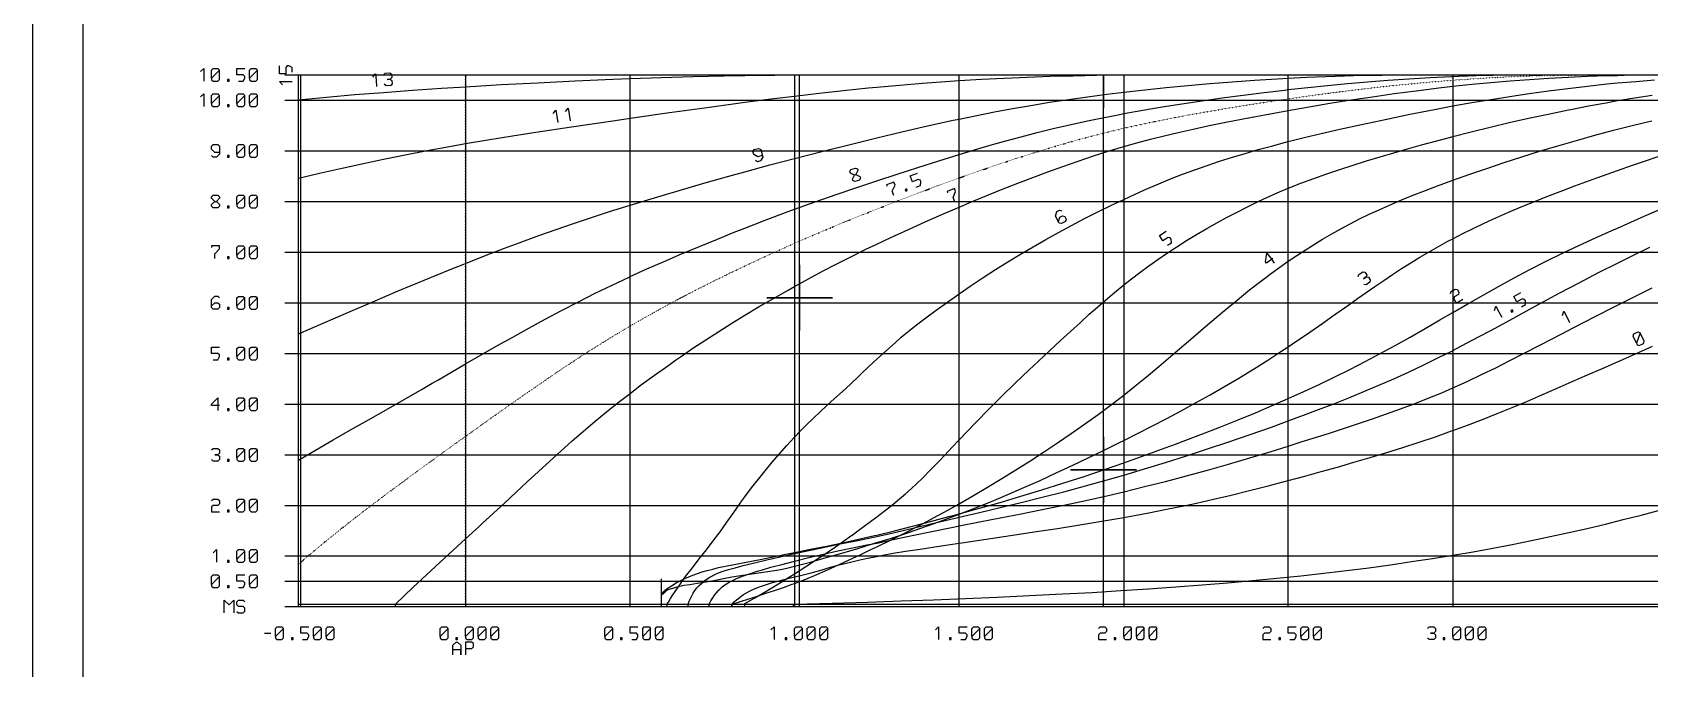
# Model space of a CAD drawing. Header units: millimetres. Extents: x 144707 to 335107, y -68023 to 180297.
# Drawn here: x 144707 to 176650, y 138522 to 151087 of the extents above; entities that cross this region are included whole.
import ezdxf

# ---------------------------------------------------------------- set-up
doc = ezdxf.new("R2010")
doc.units = ezdxf.units.MM
doc.linetypes.add('ACAD_ISO02W100', pattern=[15, 12, -3])
doc.linetypes.add('ACAD_ISO07W100', pattern=[3.5, 0.5, -3])
doc.layers.add('11', color=7, linetype='Continuous')

# ---------------------------------------------------------------- blocks, each defined once
blk = doc.blocks.new('A$C3242291E')
at = {"layer": '11', "color": 7, "linetype": 'Continuous'}
for points in [[(0, 0), (175200, 0), (175200, 65899), (0, 65899), (0, 0)], [(1000, 1000), (174200, 1000), (174200, 64899), (1000, 64899), (1000, 1000)], [(3322, 35914), (3385, 35974), (3385, 35974), (3385, 35849), (3385, 35724)], [(3540, 35787), (3540, 35944), (3540, 35944), (3572, 35974), (3572, 35974), (3665, 35974), (3665, 35974), (3697, 35944), (3697, 35944), (3540, 35787), (3540, 35787), (3540, 35754), (3540, 35754), (3572, 35724), (3572, 35724), (3665, 35724), (3665, 35724), (3697, 35757), (3697, 35757), (3697, 35944)], [(4072, 35724), (4165, 35724), (4165, 35724), (4197, 35787), (4197, 35787), (4197, 35819), (4197, 35819), (4165, 35849), (4165, 35849), (4040, 35849), (4040, 35849), (4040, 35974), (4040, 35974), (4197, 35974)], [(4290, 35787), (4290, 35944), (4290, 35944), (4322, 35974), (4322, 35974), (4415, 35974), (4415, 35974), (4447, 35944), (4447, 35944), (4290, 35787), (4290, 35787), (4290, 35754), (4290, 35754), (4322, 35724), (4322, 35724), (4415, 35724), (4415, 35724), (4447, 35757), (4447, 35757), (4447, 35944)], [(5130, 35906), (5130, 35998), (5130, 35998), (5067, 36031), (5067, 36031), (5035, 36031), (5035, 36031), (5005, 35998), (5005, 35998), (5005, 35873), (5005, 35873), (4880, 35873), (4880, 35873), (4880, 36031)], [(4990, 35849), (77855, 35849)], [(5255, 25349), (5255, 35848)], [(5255, 25350), (5255, 35848)], [(5255, 25350), (5255, 35360), (5811, 35412), (6372, 35460), (6938, 35505), (7509, 35547), (8084, 35586), (8555, 35616), (9261, 35657), (9982, 35695), (10719, 35731), (11467, 35763), (11805, 35777), (12423, 35799), (13043, 35817), (13666, 35832), (14075, 35839), (14663, 35846), (15008, 35848)], [(5255, 25350), (5255, 33807), (5669, 33907), (6087, 34003), (6508, 34096), (6934, 34186), (7364, 34272), (7800, 34356), (8241, 34437), (8555, 34492), (8999, 34567), (9481, 34644), (9947, 34717), (10650, 34823), (11510, 34950), (11805, 34992), (12586, 35104), (13373, 35213), (14075, 35308), (14645, 35381), (15055, 35432), (15539, 35489), (16024, 35542), (16510, 35592), (16680, 35608), (17126, 35649), (17578, 35685), (18033, 35719), (18305, 35737), (18746, 35764), (19193, 35787), (19646, 35806), (20102, 35822), (20560, 35834), (21019, 35843), (21475, 35848), (21520, 35848)], [(5255, 25350), (5255, 30735), (5742, 30945), (6231, 31155), (6726, 31368), (7228, 31582), (7738, 31796), (8255, 32008), (8555, 32128), (8966, 32290), (9328, 32428), (9618, 32536), (10002, 32676), (10346, 32798), (10691, 32916), (11042, 33033), (11401, 33150), (11805, 33277), (12289, 33425), (12775, 33569), (13265, 33711), (13756, 33849), (14075, 33937), (14568, 34071), (15055, 34200), (15617, 34343), (16181, 34484), (16680, 34606), (17172, 34723), (17592, 34821), (17799, 34867), (18190, 34953), (18305, 34977), (18653, 35050), (19004, 35119), (19360, 35185), (19721, 35248), (20089, 35308), (20463, 35365), (20842, 35418), (21223, 35468), (21555, 35509), (21971, 35556), (22392, 35600), (22820, 35641), (23255, 35679), (23696, 35714), (24139, 35746), (24584, 35774), (24805, 35786), (25172, 35805), (25549, 35820), (25918, 35833), (26278, 35842), (26663, 35847), (26836, 35848)], [(5255, 25350), (5255, 28238), (5595, 28441), (5939, 28641), (6286, 28839), (6636, 29038), (6988, 29237), (7343, 29439), (7699, 29644), (7899, 29760), (8006, 29822), (8555, 30142), (8863, 30320), (9173, 30497), (9487, 30673), (9805, 30850), (10128, 31025), (10454, 31198), (10784, 31369), (11116, 31536), (11451, 31699), (11788, 31857), (11805, 31865), (12138, 32017), (12478, 32167), (12824, 32316), (13175, 32463), (13529, 32608), (13860, 32741), (14075, 32825), (14473, 32979), (14876, 33130), (15055, 33196), (15464, 33343), (15874, 33486), (16285, 33625), (16680, 33757), (17084, 33891), (17491, 34024), (17902, 34155), (18305, 34279), (18611, 34370), (18917, 34459), (19224, 34545), (19533, 34629), (19845, 34711), (20161, 34789), (20483, 34865), (20811, 34937), (20837, 34942), (21136, 35004), (21448, 35064), (21555, 35085), (21933, 35153), (22314, 35218), (22702, 35279), (23098, 35338), (23502, 35395), (23912, 35450), (24326, 35502), (24740, 35551), (24805, 35558), (25192, 35601), (25581, 35641), (25972, 35679), (26370, 35713), (26774, 35745), (27187, 35774), (27607, 35798), (28032, 35818), (28055, 35819), (28175, 35824), (28515, 35835), (28855, 35843), (29196, 35848), (29311, 35848)], [(5305, 25349), (5305, 35849)], [(6722, 35805), (6780, 35869), (6780, 35869), (6789, 35745), (6799, 35620)], [(6936, 35851), (6967, 35884), (6967, 35884), (7059, 35891), (7059, 35891), (7093, 35863), (7093, 35863), (7098, 35801), (7098, 35801), (7068, 35766), (7068, 35766), (7006, 35761), (7006, 35761), (7068, 35766), (7068, 35766), (7103, 35739), (7103, 35739), (7108, 35676), (7108, 35676), (7078, 35641), (7078, 35641), (6986, 35634), (6986, 35634), (6951, 35664)], [(7171, 25350), (7171, 25399), (7516, 25728), (7870, 26058), (8234, 26394), (8555, 26688), (8822, 26934), (8881, 26988), (9105, 27194), (9329, 27400), (9552, 27605), (9774, 27811), (9997, 28016), (10218, 28219), (10441, 28421), (10664, 28620), (10888, 28816), (11114, 29009), (11343, 29197), (11573, 29381), (11805, 29561), (12034, 29733), (12286, 29917), (12568, 30119), (12703, 30214), (12818, 30294), (13047, 30450), (13301, 30619), (13556, 30783), (13813, 30945), (14075, 31105), (14357, 31273), (14641, 31437), (14928, 31599), (15055, 31670), (15331, 31821), (15609, 31971), (15892, 32119), (16177, 32264), (16464, 32406), (16680, 32509), (16958, 32639), (17302, 32796), (17634, 32946), (17962, 33091), (18305, 33240), (18595, 33362), (18885, 33482), (19176, 33598), (19467, 33713), (19760, 33825), (20055, 33935), (20352, 34043), (20653, 34148), (20959, 34249), (21268, 34347), (21555, 34433), (21817, 34507), (22082, 34578), (22353, 34647), (22632, 34714), (22926, 34781), (23244, 34849), (23602, 34923), (24023, 35004), (24093, 35018), (24522, 35097), (24805, 35148), (25216, 35220), (25629, 35288), (26045, 35354), (26467, 35418), (26896, 35480), (27334, 35538), (27778, 35593), (28055, 35625), (28430, 35664), (28808, 35700), (29187, 35733), (29568, 35761), (29950, 35786), (30332, 35806), (30715, 35823), (31097, 35835), (31305, 35840), (31442, 35843), (31788, 35848), (31908, 35848)], [(8555, 35849), (8555, 25349)], [(11805, 25349), (11805, 35849)], [(12425, 25350), (12425, 25582), (12466, 25618), (12496, 25644), (12503, 25650), (12523, 25666), (12530, 25670), (12544, 25679), (12555, 25685), (12623, 25708), (12697, 25730), (12780, 25750), (12874, 25770), (12984, 25789), (13129, 25810), (13262, 25830), (13386, 25850), (13491, 25870), (13555, 25884), (13685, 25911), (13816, 25935), (13948, 25957), (14080, 25977), (14213, 25996), (14345, 26014), (14479, 26034), (14612, 26054), (14745, 26078), (14877, 26105), (15010, 26135), (15055, 26147), (15368, 26230), (15680, 26317), (15991, 26408), (16302, 26500), (16612, 26593), (16680, 26613), (16969, 26704), (17252, 26796), (17531, 26892), (17811, 26991), (18095, 27094), (18305, 27172), (18626, 27297), (18946, 27426), (19266, 27561), (19585, 27699), (19904, 27842), (20222, 27988), (20539, 28137), (20856, 28288), (21172, 28442), (21487, 28597), (21555, 28631), (21839, 28774), (22123, 28919), (22407, 29066), (22691, 29217), (22975, 29371), (23260, 29530), (23545, 29694), (23831, 29863), (24116, 30037), (24401, 30217), (24661, 30385), (24805, 30480), (24977, 30596), (25148, 30713), (25318, 30831), (25489, 30950), (25659, 31069), (25829, 31190), (26000, 31311), (26171, 31432), (26343, 31553), (26516, 31673), (26691, 31792), (26866, 31909), (27044, 32025), (27223, 32138), (27404, 32248), (27586, 32356), (27771, 32461), (27956, 32563), (28055, 32615), (28252, 32717), (28458, 32819), (28674, 32922), (28902, 33025), (29144, 33132), (29404, 33242), (29689, 33358), (29913, 33447), (30230, 33569), (30468, 33658), (30757, 33764), (30899, 33816), (31305, 33962), (31603, 34066), (31901, 34168), (32201, 34268)], [(12425, 25350), (12425, 25582), (12444, 25608), (12472, 25645), (12493, 25668), (12512, 25686), (12532, 25702), (12555, 25718), (12560, 25721), (12625, 25761), (12718, 25816), (12808, 25865), (12887, 25904), (12966, 25939), (13048, 25972), (13135, 26004), (13227, 26034), (13328, 26063), (13437, 26091), (13555, 26119), (13998, 26207), (14439, 26295), (14880, 26384), (15055, 26420), (15371, 26483), (15687, 26546), (16003, 26611), (16319, 26679), (16635, 26752), (16680, 26763), (17030, 26846), (17383, 26935), (17740, 27028), (18102, 27126), (18305, 27181), (18709, 27293), (19115, 27408), (19524, 27528), (19937, 27653), (20354, 27785), (20774, 27922), (21195, 28064), (21555, 28188), (21976, 28337), (22375, 28482), (22598, 28565), (22678, 28594), (23077, 28746), (23455, 28893), (23815, 29037), (24159, 29179), (24488, 29319), (24805, 29457), (25112, 29596), (25418, 29738), (25722, 29884), (26023, 30034), (26323, 30188), (26621, 30345), (26917, 30507), (27212, 30671), (27506, 30839), (27800, 31010), (28055, 31158), (28353, 31330), (28654, 31502), (28958, 31674), (29266, 31842), (29579, 32008), (29897, 32170), (30219, 32327), (30544, 32481), (30871, 32631), (31199, 32778), (31305, 32825), (31837, 33059), (32294, 33257)], [(12538, 25350), (12538, 25399), (12547, 25412), (12559, 25429), (12565, 25439), (12607, 25512), (12647, 25580), (12772, 25762), (12902, 25941), (13036, 26118), (13173, 26293), (13312, 26468), (13449, 26646), (13585, 26828), (13719, 27016), (13852, 27207), (13988, 27400), (13995, 27410), (14075, 27518), (14205, 27692), (14339, 27863), (14475, 28033), (14613, 28201), (14755, 28367), (14900, 28530), (15048, 28691), (15055, 28698), (15171, 28819), (15291, 28941), (15422, 29067), (15574, 29209), (15780, 29397), (16060, 29653), (16304, 29882), (16384, 29957), (16623, 30184), (16680, 30238), (16868, 30409), (17038, 30560), (17163, 30669), (17233, 30728), (17367, 30837), (17512, 30951), (17672, 31072), (17850, 31203), (18056, 31350), (18305, 31524), (18543, 31688), (18782, 31848), (19024, 32005), (19269, 32159), (19515, 32309), (19764, 32456), (20015, 32600), (20268, 32740), (20524, 32877), (20782, 33011), (21041, 33143), (21057, 33150), (21304, 33272), (21555, 33390), (21784, 33496), (22015, 33598), (22247, 33698), (22481, 33794), (22718, 33886), (22959, 33976), (23203, 34061), (23450, 34144), (23701, 34223), (23956, 34300), (24213, 34374), (24471, 34444), (24732, 34513), (24805, 34532), (25117, 34610), (25453, 34691), (25826, 34777), (26253, 34872), (26751, 34978), (27205, 35072), (27309, 35093), (27691, 35168), (28055, 35236), (28428, 35302), (28803, 35365), (29181, 35425), (29562, 35481), (29944, 35534), (30329, 35583), (30714, 35629), (31100, 35670), (31305, 35690), (31671, 35722), (32040, 35751)], [(12952, 25350), (12953, 25366), (12953, 25383), (12951, 25399), (12972, 25455), (12996, 25511), (13023, 25565), (13053, 25618), (13087, 25668), (13125, 25717), (13167, 25763), (13213, 25806), (13261, 25847), (13267, 25852), (13284, 25865), (13331, 25898), (13382, 25930), (13436, 25960), (13493, 25988), (13555, 26015), (13644, 26047), (13750, 26081), (13878, 26118), (14036, 26160), (14236, 26210), (14505, 26274), (14944, 26375), (15055, 26400), (15366, 26467), (15678, 26531), (15990, 26594), (16303, 26657), (16616, 26723), (16680, 26736), (17061, 26822), (17445, 26911), (17833, 27004), (18225, 27097), (18305, 27116), (18710, 27211), (19118, 27307), (19530, 27406), (19947, 27509), (20370, 27618), (20798, 27732), (21230, 27853), (21555, 27947), (21967, 28070), (22381, 28196), (22795, 28327), (23212, 28462), (23630, 28602), (24051, 28747), (24473, 28896), (24805, 29018), (25105, 29129), (25405, 29242), (25704, 29357), (26002, 29475), (26299, 29597), (26594, 29722), (26888, 29850), (27181, 29982), (27471, 30119), (27760, 30259), (28047, 30403), (28055, 30407), (28414, 30595), (28790, 30794), (29049, 30934), (29121, 30973), (29757, 31319), (30172, 31544), (30549, 31744), (30934, 31944), (31305, 32132), (31625, 32291), (31946, 32446)], [(13819, 25350), (13817, 25355), (13816, 25361), (13815, 25367), (13815, 25373), (13815, 25380), (13816, 25386), (13817, 25391), (13818, 25397), (13819, 25399), (13984, 25453), (14151, 25506), (14319, 25558), (14490, 25612), (14661, 25667), (14834, 25727), (15007, 25790), (15055, 25808), (15276, 25894), (15493, 25983), (15708, 26076), (15921, 26172), (16133, 26271), (16347, 26372), (16562, 26476), (16680, 26533), (16959, 26669), (17238, 26808), (17519, 26952), (17800, 27102), (18084, 27257), (18305, 27382), (18587, 27544), (18868, 27709), (19147, 27878), (19424, 28049), (19700, 28224), (19973, 28402), (20245, 28583), (20515, 28767), (20782, 28954), (21048, 29145), (21311, 29340), (21555, 29525), (21777, 29701), (22004, 29886), (22247, 30088), (22527, 30326), (22927, 30669), (23218, 30918), (23259, 30953), (23548, 31197), (23794, 31401), (24009, 31577), (24151, 31690), (24309, 31812), (24471, 31933), (24637, 32052), (24805, 32169), (24972, 32282), (25138, 32391), (25302, 32495), (25484, 32605), (25665, 32711), (25846, 32812), (26029, 32910), (26215, 33004), (26405, 33097), (26601, 33188), (26807, 33279), (27027, 33373), (27254, 33465), (27494, 33559), (27750, 33656), (28055, 33768), (28389, 33888), (28727, 34004), (29069, 34119), (29416, 34231), (29770, 34342), (30130, 34451), (30495, 34557), (30862, 34659), (31231, 34757), (31305, 34776), (31651, 34864), (31986, 34945)], [(14070, 25350), (14070, 25399), (14071, 25398), (14071, 25399), (14071, 25399), (14071, 25399), (14070, 25400), (14070, 25400), (14070, 25400), (14070, 25401), (14070, 25401), (14070, 25402), (14070, 25402), (14070, 25402), (14071, 25403), (14071, 25403), (14071, 25404), (14071, 25405), (14072, 25405), (14073, 25406), (14074, 25407), (14075, 25408), (14272, 25523), (14471, 25641), (14674, 25761), (14882, 25888), (15055, 25998), (15297, 26152), (15546, 26316), (15816, 26498), (16023, 26640), (16187, 26757), (16190, 26759), (16304, 26844), (16680, 27123), (16851, 27253), (16997, 27369), (17127, 27475), (17247, 27577), (17360, 27678), (17471, 27780), (17581, 27887), (17735, 28042), (17916, 28230), (18098, 28424), (18168, 28498), (18305, 28644), (18631, 28979), (18899, 29253), (19143, 29497), (19411, 29759), (19683, 30021), (19975, 30297), (20307, 30604), (20699, 30963), (20876, 31123), (20995, 31229), (21188, 31397), (21374, 31554), (21555, 31701), (21712, 31825), (21871, 31945), (22050, 32077), (22232, 32206), (22419, 32333), (22606, 32455), (22798, 32577), (22996, 32697), (23200, 32817), (23409, 32935), (23600, 33039), (23793, 33140), (23987, 33238), (24182, 33333), (24227, 33355), (24382, 33426), (24589, 33518), (24805, 33610), (25055, 33709), (25308, 33805), (25564, 33896), (25823, 33984), (26085, 34069), (26350, 34151), (26618, 34232), (26889, 34312), (27163, 34390), (27438, 34466), (27714, 34542), (27991, 34616), (28055, 34633), (28420, 34727), (28790, 34818), (29165, 34907), (29548, 34993), (29939, 35077), (30342, 35160), (30383, 35168), (30733, 35236), (31081, 35301), (31305, 35341), (31646, 35398), (31990, 35452)], [(15055, 35849), (15055, 25349)], [(18305, 25349), (18305, 35849)], [(21155, 35848), (21155, 35199), (21155, 35848)], [(21555, 35849), (21555, 25349)], [(24805, 25349), (24805, 35849)], [(28055, 35849), (28055, 25349)], [(3322, 35414), (3385, 35474), (3385, 35474), (3385, 35349), (3385, 35224)], [(3540, 35287), (3540, 35444), (3540, 35444), (3572, 35474), (3572, 35474), (3665, 35474), (3665, 35474), (3697, 35444), (3697, 35444), (3540, 35287), (3540, 35287), (3540, 35254), (3540, 35254), (3572, 35224), (3572, 35224), (3665, 35224), (3665, 35224), (3697, 35257), (3697, 35257), (3697, 35444)], [(3852, 35724), (3885, 35724), (3885, 35724), (3885, 35757), (3885, 35757), (3852, 35757), (3852, 35757), (3852, 35724), (3852, 35724), (3885, 35724)], [(4040, 35287), (4040, 35444), (4040, 35444), (4072, 35474), (4072, 35474), (4165, 35474), (4165, 35474), (4197, 35444), (4197, 35444), (4040, 35287), (4040, 35287), (4040, 35254), (4040, 35254), (4072, 35224), (4072, 35224), (4165, 35224), (4165, 35224), (4197, 35257), (4197, 35257), (4197, 35444)], [(4290, 35287), (4290, 35444), (4290, 35444), (4322, 35474), (4322, 35474), (4415, 35474), (4415, 35474), (4447, 35444), (4447, 35444), (4290, 35287), (4290, 35287), (4290, 35254), (4290, 35254), (4322, 35224), (4322, 35224), (4415, 35224), (4415, 35224), (4447, 35257), (4447, 35257), (4447, 35444)], [(4940, 35656), (4880, 35718), (4880, 35718), (5005, 35718), (5130, 35718)], [(13365, 25350), (13367, 25368), (13366, 25388), (13365, 25399), (13402, 25465), (13439, 25523), (13475, 25576), (13512, 25624), (13549, 25667), (13555, 25674), (13577, 25696), (13616, 25732), (13660, 25766), (13708, 25799), (13764, 25832), (13828, 25866), (13895, 25897), (13974, 25930), (14068, 25965), (14181, 26004), (14318, 26047), (14418, 26077), (14588, 26125), (14803, 26183), (15055, 26249), (15338, 26319), (15623, 26386), (15909, 26448), (16196, 26508), (16484, 26566), (16680, 26605), (17189, 26711), (17700, 26819), (18217, 26924), (18305, 26942), (18710, 27021), (19117, 27101), (19528, 27181), (19946, 27264), (20372, 27351), (20806, 27445), (21246, 27544), (21555, 27617), (21967, 27718), (22380, 27823), (22794, 27932), (23210, 28046), (23627, 28164), (24047, 28288), (24468, 28415), (24805, 28520), (25083, 28607), (25361, 28695), (25639, 28784), (25917, 28874), (26194, 28965), (26471, 29059), (26746, 29155), (27021, 29254), (27295, 29356), (27567, 29463), (27837, 29574), (28055, 29668), (28338, 29797), (28620, 29930), (28902, 30067), (29182, 30207), (29464, 30351), (29746, 30498), (30032, 30647), (30320, 30798), (30611, 30950), (30906, 31101), (31202, 31252), (31305, 31303), (31648, 31474), (31992, 31646)], [(3852, 35224), (3885, 35224), (3885, 35224), (3885, 35257), (3885, 35257), (3852, 35257), (3852, 35257), (3852, 35224), (3852, 35224), (3885, 35224)], [(4990, 35349), (77855, 35349)], [(10286, 35087), (10339, 35155), (10339, 35155), (10357, 35032), (10376, 34908)], [(10533, 35124), (10586, 35192), (10586, 35192), (10604, 35069), (10623, 34945)], [(13824, 25350), (13822, 25356), (13821, 25362), (13821, 25369), (13821, 25375), (13821, 25381), (13821, 25388), (13822, 25394), (13824, 25399), (13864, 25442), (13906, 25482), (13951, 25519), (13998, 25555), (14048, 25589), (14103, 25622), (14163, 25654), (14233, 25687), (14312, 25720), (14400, 25754), (14500, 25787), (14616, 25823), (14753, 25860), (14922, 25903), (15055, 25935), (15087, 25942), (15224, 25976), (15383, 26018), (15598, 26078), (15720, 26113), (15938, 26173), (16131, 26223), (16316, 26267), (16498, 26306), (16680, 26342), (16795, 26364), (17003, 26402), (17244, 26442), (17536, 26487), (17950, 26549), (18305, 26602), (18357, 26610), (18839, 26683), (19318, 26755), (19788, 26824), (20245, 26893), (20690, 26962), (21125, 27034), (21555, 27110), (21661, 27129), (22054, 27203), (22400, 27271), (22740, 27341), (22991, 27395), (23331, 27471), (23679, 27553), (24037, 27640), (24411, 27734), (24805, 27837), (25130, 27925), (25455, 28015), (25779, 28106), (26103, 28200), (26426, 28295), (26749, 28392), (27070, 28493), (27391, 28597), (27711, 28705), (28028, 28819), (28055, 28829), (28348, 28935), (28641, 29046), (28933, 29161), (29226, 29280), (29520, 29403), (29815, 29531), (30114, 29661), (30414, 29794), (30717, 29927), (31022, 30060), (31305, 30182), (31653, 30334), (32001, 30490)], [(3697, 34319), (3602, 34319), (3602, 34319), (3540, 34382), (3540, 34382), (3540, 34444), (3540, 34444), (3572, 34474), (3572, 34474), (3665, 34474), (3665, 34474), (3697, 34444), (3697, 34444), (3697, 34287), (3697, 34287), (3635, 34224), (3635, 34224), (3572, 34224), (3572, 34224), (3540, 34257)], [(3852, 34224), (3885, 34224), (3885, 34224), (3885, 34257), (3885, 34257), (3852, 34257), (3852, 34257), (3852, 34224), (3852, 34224), (3885, 34224)], [(4040, 34287), (4040, 34444), (4040, 34444), (4072, 34474), (4072, 34474), (4165, 34474), (4165, 34474), (4197, 34444), (4197, 34444), (4040, 34287), (4040, 34287), (4040, 34254), (4040, 34254), (4072, 34224), (4072, 34224), (4165, 34224), (4165, 34224), (4197, 34257), (4197, 34257), (4197, 34444)], [(4290, 34287), (4290, 34444), (4290, 34444), (4322, 34474), (4322, 34474), (4415, 34474), (4415, 34474), (4447, 34444), (4447, 34444), (4290, 34287), (4290, 34287), (4290, 34254), (4290, 34254), (4322, 34224), (4322, 34224), (4415, 34224), (4415, 34224), (4447, 34257), (4447, 34257), (4447, 34444)], [(4990, 34349), (77855, 34349)], [(14417, 34258), (14326, 34233), (14326, 34233), (14249, 34277), (14249, 34277), (14233, 34337), (14233, 34337), (14256, 34375), (14256, 34375), (14345, 34399), (14345, 34399), (14385, 34378), (14385, 34378), (14426, 34226), (14426, 34226), (14382, 34150), (14382, 34150), (14321, 34133), (14321, 34133), (14281, 34156)], [(15055, 25349), (15053, 25349), (15051, 25350), (15049, 25350), (15048, 25350), (15046, 25351), (15045, 25351), (15043, 25352), (15042, 25353), (15040, 25354), (15039, 25355), (15038, 25356), (15037, 25357), (15036, 25358), (15035, 25359), (15034, 25360), (15034, 25361), (15033, 25363), (15032, 25364), (15032, 25366), (15031, 25367), (15031, 25368), (15031, 25370), (15030, 25371), (15030, 25373), (15030, 25374), (15030, 25376), (15030, 25377), (15031, 25379), (15031, 25380), (15031, 25381), (15032, 25383), (15032, 25384), (15033, 25386), (15034, 25387), (15034, 25388), (15035, 25389), (15036, 25391), (15037, 25392), (15038, 25393), (15039, 25394), (15040, 25395), (15042, 25396), (15043, 25396), (15045, 25397), (15046, 25398), (15048, 25398), (15049, 25399), (15051, 25399), (15053, 25399), (15055, 25399), (15800, 25420), (16497, 25440), (17160, 25462), (17800, 25484), (18429, 25509), (19057, 25536), (19692, 25566), (20345, 25599), (20929, 25631), (21496, 25665), (22047, 25701), (22582, 25739), (23102, 25778), (23608, 25820), (24101, 25864), (24582, 25910), (25051, 25958), (25509, 26009), (25956, 26062), (26394, 26118), (26822, 26176), (27242, 26237), (27654, 26300), (28058, 26365), (28455, 26433), (28845, 26504), (29229, 26577), (29607, 26653), (29980, 26731), (30347, 26812), (30710, 26895), (31069, 26980), (31423, 27068), (31773, 27158), (32120, 27250)], [(16235, 33872), (16156, 33911), (16156, 33911), (16146, 33942), (16146, 33942), (16167, 33981), (16167, 33981), (16255, 34010), (16255, 34010), (16295, 33992), (16295, 33992), (16305, 33961), (16305, 33961), (16266, 33882), (16266, 33882), (16345, 33843), (16345, 33843), (16355, 33815), (16355, 33815), (16334, 33773), (16334, 33773), (16247, 33744), (16247, 33744), (16205, 33764), (16205, 33764), (16196, 33793), (16196, 33793), (16235, 33872), (16235, 33872), (16266, 33882)], [(17456, 33634), (17543, 33667), (17543, 33667), (17551, 33737), (17551, 33737), (17539, 33768), (17539, 33768), (17498, 33784), (17498, 33784), (17381, 33739), (17381, 33739), (17337, 33856), (17337, 33856), (17484, 33912)], [(17017, 33466), (16984, 33555), (16984, 33555), (17039, 33675), (17039, 33675), (17017, 33734), (17017, 33734), (16870, 33677), (16870, 33677), (16880, 33649)], [(17251, 33556), (17281, 33567), (17281, 33567), (17270, 33598), (17270, 33598), (17239, 33586), (17239, 33586), (17251, 33556), (17251, 33556), (17281, 33567)], [(18221, 33340), (18184, 33427), (18184, 33427), (18235, 33550), (18235, 33550), (18210, 33607), (18210, 33607), (18066, 33545), (18066, 33545), (18077, 33518)], [(3602, 33349), (3540, 33412), (3540, 33412), (3540, 33444), (3540, 33444), (3572, 33474), (3572, 33474), (3665, 33474), (3665, 33474), (3697, 33444), (3697, 33444), (3697, 33412), (3697, 33412), (3635, 33349), (3635, 33349), (3697, 33287), (3697, 33287), (3697, 33257), (3697, 33257), (3665, 33224), (3665, 33224), (3572, 33224), (3572, 33224), (3540, 33257), (3540, 33257), (3540, 33287), (3540, 33287), (3602, 33349), (3602, 33349), (3635, 33349)], [(3852, 33224), (3885, 33224), (3885, 33224), (3885, 33257), (3885, 33257), (3852, 33257), (3852, 33257), (3852, 33224), (3852, 33224), (3885, 33224)], [(4040, 33287), (4040, 33444), (4040, 33444), (4072, 33474), (4072, 33474), (4165, 33474), (4165, 33474), (4197, 33444), (4197, 33444), (4040, 33287), (4040, 33287), (4040, 33254), (4040, 33254), (4072, 33224), (4072, 33224), (4165, 33224), (4165, 33224), (4197, 33257), (4197, 33257), (4197, 33444)], [(4290, 33287), (4290, 33444), (4290, 33444), (4322, 33474), (4322, 33474), (4415, 33474), (4415, 33474), (4447, 33444), (4447, 33444), (4290, 33287), (4290, 33287), (4290, 33254), (4290, 33254), (4322, 33224), (4322, 33224), (4415, 33224), (4415, 33224), (4447, 33257), (4447, 33257), (4447, 33444)], [(4990, 33349), (77855, 33349)], [(20267, 32953), (20293, 33037), (20293, 33037), (20348, 33067), (20348, 33067), (20391, 33056), (20391, 33056), (20420, 33000), (20420, 33000), (20407, 32956), (20407, 32956), (20325, 32913), (20325, 32913), (20283, 32924), (20283, 32924), (20208, 33063), (20208, 33063), (20233, 33150), (20233, 33150), (20288, 33179), (20288, 33179), (20332, 33166)], [(22422, 32485), (22500, 32535), (22500, 32535), (22493, 32605), (22493, 32605), (22475, 32633), (22475, 32633), (22432, 32640), (22432, 32640), (22327, 32572), (22327, 32572), (22259, 32677), (22259, 32677), (22391, 32763)], [(3602, 32224), (3602, 32319), (3602, 32319), (3697, 32412), (3697, 32412), (3697, 32474), (3697, 32474), (3540, 32474), (3540, 32474), (3540, 32444)], [(4040, 32287), (4040, 32444), (4040, 32444), (4072, 32474), (4072, 32474), (4165, 32474), (4165, 32474), (4197, 32444), (4197, 32444), (4040, 32287), (4040, 32287), (4040, 32254), (4040, 32254), (4072, 32224), (4072, 32224), (4165, 32224), (4165, 32224), (4197, 32257), (4197, 32257), (4197, 32444)], [(4290, 32287), (4290, 32444), (4290, 32444), (4322, 32474), (4322, 32474), (4415, 32474), (4415, 32474), (4447, 32444), (4447, 32444), (4290, 32287), (4290, 32287), (4290, 32254), (4290, 32254), (4322, 32224), (4322, 32224), (4415, 32224), (4415, 32224), (4447, 32257), (4447, 32257), (4447, 32444)], [(4990, 32349), (77855, 32349)], [(24502, 32225), (24373, 32133), (24373, 32133), (24356, 32158), (24356, 32158), (24385, 32332), (24385, 32332), (24458, 32231), (24530, 32129)], [(3852, 32224), (3885, 32224), (3885, 32224), (3885, 32257), (3885, 32257), (3852, 32257), (3852, 32257), (3852, 32224), (3852, 32224), (3885, 32224)], [(15155, 31449), (14505, 31449), (15805, 31449), (15155, 31449), (15155, 30799), (15155, 32099), (15155, 31449), (15155, 31449), (15155, 31449), (15155, 31449)], [(26189, 31866), (26198, 31909), (26198, 31909), (26275, 31961), (26275, 31961), (26318, 31955), (26318, 31955), (26354, 31904), (26354, 31904), (26346, 31859), (26346, 31859), (26294, 31823), (26294, 31823), (26346, 31859), (26346, 31859), (26389, 31852), (26389, 31852), (26425, 31801), (26425, 31801), (26417, 31756), (26417, 31756), (26341, 31703), (26341, 31703), (26295, 31711)], [(3540, 31287), (3602, 31349), (3602, 31349), (3665, 31349), (3665, 31349), (3697, 31319), (3697, 31319), (3697, 31257), (3697, 31257), (3665, 31224), (3665, 31224), (3572, 31224), (3572, 31224), (3540, 31254), (3540, 31254), (3540, 31412), (3540, 31412), (3602, 31477), (3602, 31477), (3665, 31477), (3665, 31477), (3697, 31444)], [(4040, 31287), (4040, 31444), (4040, 31444), (4072, 31474), (4072, 31474), (4165, 31474), (4165, 31474), (4197, 31444), (4197, 31444), (4040, 31287), (4040, 31287), (4040, 31254), (4040, 31254), (4072, 31224), (4072, 31224), (4165, 31224), (4165, 31224), (4197, 31257), (4197, 31257), (4197, 31444)], [(4290, 31287), (4290, 31444), (4290, 31444), (4322, 31474), (4322, 31474), (4415, 31474), (4415, 31474), (4447, 31444), (4447, 31444), (4290, 31287), (4290, 31287), (4290, 31254), (4290, 31254), (4322, 31224), (4322, 31224), (4415, 31224), (4415, 31224), (4447, 31257), (4447, 31257), (4447, 31444)], [(4990, 31349), (77855, 31349)], [(28010, 31530), (28023, 31572), (28023, 31572), (28103, 31618), (28103, 31618), (28146, 31609), (28146, 31609), (28177, 31555), (28177, 31555), (28166, 31510), (28166, 31510), (28085, 31464), (28085, 31464), (28072, 31422), (28072, 31422), (28120, 31339), (28120, 31339), (28256, 31418)], [(29409, 31272), (29490, 31316), (29490, 31316), (29489, 31387), (29489, 31387), (29473, 31415), (29473, 31415), (29430, 31426), (29430, 31426), (29321, 31366), (29321, 31366), (29261, 31476), (29261, 31476), (29399, 31551)], [(3852, 31224), (3885, 31224), (3885, 31224), (3885, 31257), (3885, 31257), (3852, 31257), (3852, 31257), (3852, 31224), (3852, 31224), (3885, 31224)], [(28879, 31200), (28905, 31282), (28905, 31282), (28965, 31173), (29025, 31063)], [(29216, 31167), (29244, 31182), (29244, 31182), (29229, 31211), (29229, 31211), (29200, 31195), (29200, 31195), (29216, 31167), (29216, 31167), (29244, 31182)], [(30220, 31101), (30248, 31183), (30248, 31183), (30306, 31073), (30363, 30962)], [(31681, 30550), (31615, 30693), (31615, 30693), (31632, 30734), (31632, 30734), (31716, 30773), (31716, 30773), (31758, 30759), (31758, 30759), (31681, 30550), (31681, 30550), (31694, 30521), (31694, 30521), (31736, 30507), (31736, 30507), (31820, 30545), (31820, 30545), (31836, 30588), (31836, 30588), (31758, 30759)], [(3572, 30224), (3665, 30224), (3665, 30224), (3697, 30287), (3697, 30287), (3697, 30319), (3697, 30319), (3665, 30349), (3665, 30349), (3540, 30349), (3540, 30349), (3540, 30474), (3540, 30474), (3697, 30474)], [(4040, 30287), (4040, 30444), (4040, 30444), (4072, 30474), (4072, 30474), (4165, 30474), (4165, 30474), (4197, 30444), (4197, 30444), (4040, 30287), (4040, 30287), (4040, 30254), (4040, 30254), (4072, 30224), (4072, 30224), (4165, 30224), (4165, 30224), (4197, 30257), (4197, 30257), (4197, 30444)], [(4290, 30287), (4290, 30444), (4290, 30444), (4322, 30474), (4322, 30474), (4415, 30474), (4415, 30474), (4447, 30444), (4447, 30444), (4290, 30287), (4290, 30287), (4290, 30254), (4290, 30254), (4322, 30224), (4322, 30224), (4415, 30224), (4415, 30224), (4447, 30257), (4447, 30257), (4447, 30444)], [(4990, 30349), (77855, 30349)], [(3852, 30224), (3885, 30224), (3885, 30224), (3885, 30257), (3885, 30257), (3852, 30257), (3852, 30257), (3852, 30224), (3852, 30224), (3885, 30224)], [(3697, 29319), (3540, 29319), (3540, 29319), (3540, 29349), (3540, 29349), (3665, 29474), (3665, 29474), (3665, 29349), (3665, 29224)], [(4040, 29287), (4040, 29444), (4040, 29444), (4072, 29474), (4072, 29474), (4165, 29474), (4165, 29474), (4197, 29444), (4197, 29444), (4040, 29287), (4040, 29287), (4040, 29254), (4040, 29254), (4072, 29224), (4072, 29224), (4165, 29224), (4165, 29224), (4197, 29257), (4197, 29257), (4197, 29444)], [(4290, 29287), (4290, 29444), (4290, 29444), (4322, 29474), (4322, 29474), (4415, 29474), (4415, 29474), (4447, 29444), (4447, 29444), (4290, 29287), (4290, 29287), (4290, 29254), (4290, 29254), (4322, 29224), (4322, 29224), (4415, 29224), (4415, 29224), (4447, 29257), (4447, 29257), (4447, 29444)], [(3852, 29224), (3885, 29224), (3885, 29224), (3885, 29257), (3885, 29257), (3852, 29257), (3852, 29257), (3852, 29224), (3852, 29224), (3885, 29224)], [(4990, 29349), (77855, 29349)], [(3540, 28444), (3572, 28474), (3572, 28474), (3665, 28474), (3665, 28474), (3697, 28444), (3697, 28444), (3697, 28382), (3697, 28382), (3665, 28349), (3665, 28349), (3602, 28349), (3602, 28349), (3665, 28349), (3665, 28349), (3697, 28319), (3697, 28319), (3697, 28257), (3697, 28257), (3665, 28224), (3665, 28224), (3572, 28224), (3572, 28224), (3540, 28257)], [(4040, 28287), (4040, 28444), (4040, 28444), (4072, 28474), (4072, 28474), (4165, 28474), (4165, 28474), (4197, 28444), (4197, 28444), (4040, 28287), (4040, 28287), (4040, 28254), (4040, 28254), (4072, 28224), (4072, 28224), (4165, 28224), (4165, 28224), (4197, 28257), (4197, 28257), (4197, 28444)], [(4290, 28287), (4290, 28444), (4290, 28444), (4322, 28474), (4322, 28474), (4415, 28474), (4415, 28474), (4447, 28444), (4447, 28444), (4290, 28287), (4290, 28287), (4290, 28254), (4290, 28254), (4322, 28224), (4322, 28224), (4415, 28224), (4415, 28224), (4447, 28257), (4447, 28257), (4447, 28444)], [(21155, 28049), (20505, 28049), (21805, 28049), (21155, 28049), (21155, 27399), (21155, 28699), (21155, 28049), (21155, 28049), (21155, 28049), (21155, 28049)], [(3852, 28224), (3885, 28224), (3885, 28224), (3885, 28257), (3885, 28257), (3852, 28257), (3852, 28257), (3852, 28224), (3852, 28224), (3885, 28224)], [(4990, 28349), (77855, 28349)], [(3540, 27444), (3572, 27474), (3572, 27474), (3665, 27474), (3665, 27474), (3697, 27444), (3697, 27444), (3697, 27382), (3697, 27382), (3665, 27349), (3665, 27349), (3572, 27349), (3572, 27349), (3540, 27319), (3540, 27319), (3540, 27224), (3540, 27224), (3697, 27224)], [(4040, 27287), (4040, 27444), (4040, 27444), (4072, 27474), (4072, 27474), (4165, 27474), (4165, 27474), (4197, 27444), (4197, 27444), (4040, 27287), (4040, 27287), (4040, 27254), (4040, 27254), (4072, 27224), (4072, 27224), (4165, 27224), (4165, 27224), (4197, 27257), (4197, 27257), (4197, 27444)], [(4290, 27287), (4290, 27444), (4290, 27444), (4322, 27474), (4322, 27474), (4415, 27474), (4415, 27474), (4447, 27444), (4447, 27444), (4290, 27287), (4290, 27287), (4290, 27254), (4290, 27254), (4322, 27224), (4322, 27224), (4415, 27224), (4415, 27224), (4447, 27257), (4447, 27257), (4447, 27444)], [(3852, 27224), (3885, 27224), (3885, 27224), (3885, 27257), (3885, 27257), (3852, 27257), (3852, 27257), (3852, 27224), (3852, 27224), (3885, 27224)], [(4990, 27349), (77855, 27349)], [(3572, 26414), (3635, 26474), (3635, 26474), (3635, 26349), (3635, 26224)], [(3852, 26224), (3885, 26224), (3885, 26224), (3885, 26257), (3885, 26257), (3852, 26257), (3852, 26257), (3852, 26224), (3852, 26224), (3885, 26224)], [(4040, 26287), (4040, 26444), (4040, 26444), (4072, 26474), (4072, 26474), (4165, 26474), (4165, 26474), (4197, 26444), (4197, 26444), (4040, 26287), (4040, 26287), (4040, 26254), (4040, 26254), (4072, 26224), (4072, 26224), (4165, 26224), (4165, 26224), (4197, 26257), (4197, 26257), (4197, 26444)], [(4290, 26287), (4290, 26444), (4290, 26444), (4322, 26474), (4322, 26474), (4415, 26474), (4415, 26474), (4447, 26444), (4447, 26444), (4290, 26287), (4290, 26287), (4290, 26254), (4290, 26254), (4322, 26224), (4322, 26224), (4415, 26224), (4415, 26224), (4447, 26257), (4447, 26257), (4447, 26444)], [(4990, 26349), (77855, 26349)], [(3540, 25787), (3540, 25944), (3540, 25944), (3572, 25974), (3572, 25974), (3665, 25974), (3665, 25974), (3697, 25944), (3697, 25944), (3540, 25787), (3540, 25787), (3540, 25754), (3540, 25754), (3572, 25724), (3572, 25724), (3665, 25724), (3665, 25724), (3697, 25757), (3697, 25757), (3697, 25944)], [(4072, 25724), (4165, 25724), (4165, 25724), (4197, 25787), (4197, 25787), (4197, 25819), (4197, 25819), (4165, 25849), (4165, 25849), (4040, 25849), (4040, 25849), (4040, 25974), (4040, 25974), (4197, 25974)], [(4290, 25787), (4290, 25944), (4290, 25944), (4322, 25974), (4322, 25974), (4415, 25974), (4415, 25974), (4447, 25944), (4447, 25944), (4290, 25787), (4290, 25787), (4290, 25754), (4290, 25754), (4322, 25724), (4322, 25724), (4415, 25724), (4415, 25724), (4447, 25757), (4447, 25757), (4447, 25944)], [(12425, 25349), (12425, 25899)], [(3852, 25724), (3885, 25724), (3885, 25724), (3885, 25757), (3885, 25757), (3852, 25757), (3852, 25757), (3852, 25724), (3852, 25724), (3885, 25724)], [(4990, 25849), (77855, 25849)], [(3790, 25224), (3790, 25349), (3790, 25474), (3790, 25474), (3885, 25382), (3885, 25382), (3977, 25474), (3977, 25474), (3977, 25349), (3977, 25224)], [(4040, 25254), (4072, 25224), (4072, 25224), (4165, 25224), (4165, 25224), (4197, 25257), (4197, 25257), (4197, 25319), (4197, 25319), (4165, 25349), (4165, 25349), (4070, 25349), (4070, 25349), (4040, 25382), (4040, 25382), (4040, 25444), (4040, 25444), (4072, 25474), (4072, 25474), (4165, 25474), (4165, 25474), (4197, 25444)], [(4990, 25349), (77855, 25349)], [(5255, 25399), (14075, 25399)], [(12425, 25399), (14075, 25399)], [(12425, 25399), (15055, 25399)], [(15055, 25399), (58155, 25399)], [(4805, 24762), (4805, 24919), (4805, 24919), (4837, 24949), (4837, 24949), (4930, 24949), (4930, 24949), (4962, 24919), (4962, 24919), (4805, 24762), (4805, 24762), (4805, 24729), (4805, 24729), (4837, 24699), (4837, 24699), (4930, 24699), (4930, 24699), (4962, 24732), (4962, 24732), (4962, 24919)], [(5337, 24699), (5430, 24699), (5430, 24699), (5462, 24762), (5462, 24762), (5462, 24794), (5462, 24794), (5430, 24824), (5430, 24824), (5305, 24824), (5305, 24824), (5305, 24949), (5305, 24949), (5462, 24949)], [(5555, 24762), (5555, 24919), (5555, 24919), (5587, 24949), (5587, 24949), (5680, 24949), (5680, 24949), (5712, 24919), (5712, 24919), (5555, 24762), (5555, 24762), (5555, 24729), (5555, 24729), (5587, 24699), (5587, 24699), (5680, 24699), (5680, 24699), (5712, 24732), (5712, 24732), (5712, 24919)], [(5805, 24762), (5805, 24919), (5805, 24919), (5837, 24949), (5837, 24949), (5930, 24949), (5930, 24949), (5962, 24919), (5962, 24919), (5805, 24762), (5805, 24762), (5805, 24729), (5805, 24729), (5837, 24699), (5837, 24699), (5930, 24699), (5930, 24699), (5962, 24732), (5962, 24732), (5962, 24919)], [(8055, 24762), (8055, 24919), (8055, 24919), (8087, 24949), (8087, 24949), (8180, 24949), (8180, 24949), (8212, 24919), (8212, 24919), (8055, 24762), (8055, 24762), (8055, 24729), (8055, 24729), (8087, 24699), (8087, 24699), (8180, 24699), (8180, 24699), (8212, 24732), (8212, 24732), (8212, 24919)], [(8555, 24762), (8555, 24919), (8555, 24919), (8587, 24949), (8587, 24949), (8680, 24949), (8680, 24949), (8712, 24919), (8712, 24919), (8555, 24762), (8555, 24762), (8555, 24729), (8555, 24729), (8587, 24699), (8587, 24699), (8680, 24699), (8680, 24699), (8712, 24732), (8712, 24732), (8712, 24919)], [(8805, 24762), (8805, 24919), (8805, 24919), (8837, 24949), (8837, 24949), (8930, 24949), (8930, 24949), (8962, 24919), (8962, 24919), (8805, 24762), (8805, 24762), (8805, 24729), (8805, 24729), (8837, 24699), (8837, 24699), (8930, 24699), (8930, 24699), (8962, 24732), (8962, 24732), (8962, 24919)], [(9055, 24762), (9055, 24919), (9055, 24919), (9087, 24949), (9087, 24949), (9180, 24949), (9180, 24949), (9212, 24919), (9212, 24919), (9055, 24762), (9055, 24762), (9055, 24729), (9055, 24729), (9087, 24699), (9087, 24699), (9180, 24699), (9180, 24699), (9212, 24732), (9212, 24732), (9212, 24919)], [(11305, 24762), (11305, 24919), (11305, 24919), (11337, 24949), (11337, 24949), (11430, 24949), (11430, 24949), (11462, 24919), (11462, 24919), (11305, 24762), (11305, 24762), (11305, 24729), (11305, 24729), (11337, 24699), (11337, 24699), (11430, 24699), (11430, 24699), (11462, 24732), (11462, 24732), (11462, 24919)], [(11837, 24699), (11930, 24699), (11930, 24699), (11962, 24762), (11962, 24762), (11962, 24794), (11962, 24794), (11930, 24824), (11930, 24824), (11805, 24824), (11805, 24824), (11805, 24949), (11805, 24949), (11962, 24949)], [(12055, 24762), (12055, 24919), (12055, 24919), (12087, 24949), (12087, 24949), (12180, 24949), (12180, 24949), (12212, 24919), (12212, 24919), (12055, 24762), (12055, 24762), (12055, 24729), (12055, 24729), (12087, 24699), (12087, 24699), (12180, 24699), (12180, 24699), (12212, 24732), (12212, 24732), (12212, 24919)], [(12305, 24762), (12305, 24919), (12305, 24919), (12337, 24949), (12337, 24949), (12430, 24949), (12430, 24949), (12462, 24919), (12462, 24919), (12305, 24762), (12305, 24762), (12305, 24729), (12305, 24729), (12337, 24699), (12337, 24699), (12430, 24699), (12430, 24699), (12462, 24732), (12462, 24732), (12462, 24919)], [(14587, 24889), (14650, 24949), (14650, 24949), (14650, 24824), (14650, 24699)], [(15055, 24762), (15055, 24919), (15055, 24919), (15087, 24949), (15087, 24949), (15180, 24949), (15180, 24949), (15212, 24919), (15212, 24919), (15055, 24762), (15055, 24762), (15055, 24729), (15055, 24729), (15087, 24699), (15087, 24699), (15180, 24699), (15180, 24699), (15212, 24732), (15212, 24732), (15212, 24919)], [(15305, 24762), (15305, 24919), (15305, 24919), (15337, 24949), (15337, 24949), (15430, 24949), (15430, 24949), (15462, 24919), (15462, 24919), (15305, 24762), (15305, 24762), (15305, 24729), (15305, 24729), (15337, 24699), (15337, 24699), (15430, 24699), (15430, 24699), (15462, 24732), (15462, 24732), (15462, 24919)], [(15555, 24762), (15555, 24919), (15555, 24919), (15587, 24949), (15587, 24949), (15680, 24949), (15680, 24949), (15712, 24919), (15712, 24919), (15555, 24762), (15555, 24762), (15555, 24729), (15555, 24729), (15587, 24699), (15587, 24699), (15680, 24699), (15680, 24699), (15712, 24732), (15712, 24732), (15712, 24919)], [(17837, 24889), (17900, 24949), (17900, 24949), (17900, 24824), (17900, 24699)], [(18337, 24699), (18430, 24699), (18430, 24699), (18462, 24762), (18462, 24762), (18462, 24794), (18462, 24794), (18430, 24824), (18430, 24824), (18305, 24824), (18305, 24824), (18305, 24949), (18305, 24949), (18462, 24949)], [(18555, 24762), (18555, 24919), (18555, 24919), (18587, 24949), (18587, 24949), (18680, 24949), (18680, 24949), (18712, 24919), (18712, 24919), (18555, 24762), (18555, 24762), (18555, 24729), (18555, 24729), (18587, 24699), (18587, 24699), (18680, 24699), (18680, 24699), (18712, 24732), (18712, 24732), (18712, 24919)], [(18805, 24762), (18805, 24919), (18805, 24919), (18837, 24949), (18837, 24949), (18930, 24949), (18930, 24949), (18962, 24919), (18962, 24919), (18805, 24762), (18805, 24762), (18805, 24729), (18805, 24729), (18837, 24699), (18837, 24699), (18930, 24699), (18930, 24699), (18962, 24732), (18962, 24732), (18962, 24919)], [(21055, 24919), (21087, 24949), (21087, 24949), (21180, 24949), (21180, 24949), (21212, 24919), (21212, 24919), (21212, 24857), (21212, 24857), (21180, 24824), (21180, 24824), (21087, 24824), (21087, 24824), (21055, 24794), (21055, 24794), (21055, 24699), (21055, 24699), (21212, 24699)], [(21555, 24762), (21555, 24919), (21555, 24919), (21587, 24949), (21587, 24949), (21680, 24949), (21680, 24949), (21712, 24919), (21712, 24919), (21555, 24762), (21555, 24762), (21555, 24729), (21555, 24729), (21587, 24699), (21587, 24699), (21680, 24699), (21680, 24699), (21712, 24732), (21712, 24732), (21712, 24919)], [(21805, 24762), (21805, 24919), (21805, 24919), (21837, 24949), (21837, 24949), (21930, 24949), (21930, 24949), (21962, 24919), (21962, 24919), (21805, 24762), (21805, 24762), (21805, 24729), (21805, 24729), (21837, 24699), (21837, 24699), (21930, 24699), (21930, 24699), (21962, 24732), (21962, 24732), (21962, 24919)], [(22055, 24762), (22055, 24919), (22055, 24919), (22087, 24949), (22087, 24949), (22180, 24949), (22180, 24949), (22212, 24919), (22212, 24919), (22055, 24762), (22055, 24762), (22055, 24729), (22055, 24729), (22087, 24699), (22087, 24699), (22180, 24699), (22180, 24699), (22212, 24732), (22212, 24732), (22212, 24919)], [(24305, 24919), (24337, 24949), (24337, 24949), (24430, 24949), (24430, 24949), (24462, 24919), (24462, 24919), (24462, 24857), (24462, 24857), (24430, 24824), (24430, 24824), (24337, 24824), (24337, 24824), (24305, 24794), (24305, 24794), (24305, 24699), (24305, 24699), (24462, 24699)], [(24837, 24699), (24930, 24699), (24930, 24699), (24962, 24762), (24962, 24762), (24962, 24794), (24962, 24794), (24930, 24824), (24930, 24824), (24805, 24824), (24805, 24824), (24805, 24949), (24805, 24949), (24962, 24949)], [(25055, 24762), (25055, 24919), (25055, 24919), (25087, 24949), (25087, 24949), (25180, 24949), (25180, 24949), (25212, 24919), (25212, 24919), (25055, 24762), (25055, 24762), (25055, 24729), (25055, 24729), (25087, 24699), (25087, 24699), (25180, 24699), (25180, 24699), (25212, 24732), (25212, 24732), (25212, 24919)], [(25305, 24762), (25305, 24919), (25305, 24919), (25337, 24949), (25337, 24949), (25430, 24949), (25430, 24949), (25462, 24919), (25462, 24919), (25305, 24762), (25305, 24762), (25305, 24729), (25305, 24729), (25337, 24699), (25337, 24699), (25430, 24699), (25430, 24699), (25462, 24732), (25462, 24732), (25462, 24919)], [(27555, 24919), (27587, 24949), (27587, 24949), (27680, 24949), (27680, 24949), (27712, 24919), (27712, 24919), (27712, 24857), (27712, 24857), (27680, 24824), (27680, 24824), (27617, 24824), (27617, 24824), (27680, 24824), (27680, 24824), (27712, 24794), (27712, 24794), (27712, 24732), (27712, 24732), (27680, 24699), (27680, 24699), (27587, 24699), (27587, 24699), (27555, 24732)], [(28055, 24762), (28055, 24919), (28055, 24919), (28087, 24949), (28087, 24949), (28180, 24949), (28180, 24949), (28212, 24919), (28212, 24919), (28055, 24762), (28055, 24762), (28055, 24729), (28055, 24729), (28087, 24699), (28087, 24699), (28180, 24699), (28180, 24699), (28212, 24732), (28212, 24732), (28212, 24919)], [(28305, 24762), (28305, 24919), (28305, 24919), (28337, 24949), (28337, 24949), (28430, 24949), (28430, 24949), (28462, 24919), (28462, 24919), (28305, 24762), (28305, 24762), (28305, 24729), (28305, 24729), (28337, 24699), (28337, 24699), (28430, 24699), (28430, 24699), (28462, 24732), (28462, 24732), (28462, 24919)], [(28555, 24762), (28555, 24919), (28555, 24919), (28587, 24949), (28587, 24949), (28680, 24949), (28680, 24949), (28712, 24919), (28712, 24919), (28555, 24762), (28555, 24762), (28555, 24729), (28555, 24729), (28587, 24699), (28587, 24699), (28680, 24699), (28680, 24699), (28712, 24732), (28712, 24732), (28712, 24919)], [(4587, 24824), (4712, 24824)], [(5117, 24699), (5150, 24699), (5150, 24699), (5150, 24732), (5150, 24732), (5117, 24732), (5117, 24732), (5117, 24699), (5117, 24699), (5150, 24699)], [(8305, 24399), (8305, 24588), (8305, 24588), (8368, 24649), (8368, 24649), (8399, 24649), (8399, 24649), (8462, 24588), (8462, 24588), (8462, 24399), (8462, 24399), (8462, 24493), (8462, 24493), (8305, 24493)], [(8367, 24699), (8400, 24699), (8400, 24699), (8400, 24732), (8400, 24732), (8367, 24732), (8367, 24732), (8367, 24699), (8367, 24699), (8400, 24699)], [(8555, 24524), (8680, 24524), (8680, 24524), (8712, 24557), (8712, 24557), (8712, 24619), (8712, 24619), (8680, 24649), (8680, 24649), (8555, 24649), (8555, 24649), (8555, 24524), (8555, 24399)], [(11617, 24699), (11650, 24699), (11650, 24699), (11650, 24732), (11650, 24732), (11617, 24732), (11617, 24732), (11617, 24699), (11617, 24699), (11650, 24699)], [(14867, 24699), (14900, 24699), (14900, 24699), (14900, 24732), (14900, 24732), (14867, 24732), (14867, 24732), (14867, 24699), (14867, 24699), (14900, 24699)], [(18117, 24699), (18150, 24699), (18150, 24699), (18150, 24732), (18150, 24732), (18117, 24732), (18117, 24732), (18117, 24699), (18117, 24699), (18150, 24699)], [(21367, 24699), (21400, 24699), (21400, 24699), (21400, 24732), (21400, 24732), (21367, 24732), (21367, 24732), (21367, 24699), (21367, 24699), (21400, 24699)], [(24617, 24699), (24650, 24699), (24650, 24699), (24650, 24732), (24650, 24732), (24617, 24732), (24617, 24732), (24617, 24699), (24617, 24699), (24650, 24699)], [(27867, 24699), (27900, 24699), (27900, 24699), (27900, 24732), (27900, 24732), (27867, 24732), (27867, 24732), (27867, 24699), (27867, 24699), (27900, 24699)]]:
    blk.add_lwpolyline(points, dxfattribs=at)
at = {"layer": '11', "color": 7, "linetype": 'ACAD_ISO07W100'}
for points in [[(5255, 25350), (5255, 26184), (5295, 26219), (5466, 26366), (5652, 26523), (5863, 26696), (5910, 26734), (6240, 26996), (6571, 27254), (6902, 27505), (7234, 27752), (7565, 27996), (7896, 28237), (8225, 28475), (8555, 28712), (9144, 29132), (9589, 29445), (9963, 29704), (10298, 29934), (10377, 29987), (10492, 30064), (10765, 30245), (11028, 30415), (11287, 30577), (11545, 30735), (11805, 30889), (12074, 31045), (12348, 31198), (12628, 31350), (12914, 31502), (13206, 31652), (13502, 31800), (13800, 31946), (14075, 32078), (14419, 32238), (14766, 32396), (15055, 32525), (15427, 32686), (15754, 32825), (15797, 32843), (15977, 32918), (16306, 33052), (16680, 33200), (17074, 33354), (17470, 33506), (17868, 33656), (18271, 33803), (18305, 33815), (18600, 33919), (18895, 34020), (19190, 34120), (19486, 34217), (19785, 34312), (20087, 34405), (20392, 34495), (20702, 34582), (21017, 34665), (21336, 34744), (21555, 34796), (21852, 34862), (22159, 34927), (22427, 34980), (22779, 35047), (23158, 35115), (23579, 35187), (24001, 35256), (24436, 35323), (24805, 35377), (25204, 35434), (25605, 35488), (26008, 35539), (26418, 35588), (26835, 35634), (27260, 35677), (27692, 35716), (28055, 35745), (28135, 35751), (28521, 35777), (28906, 35800), (29290, 35818), (29673, 35831), (30056, 35841), (30440, 35847), (30625, 35848)], [(8555, 25349), (8555, 35849)]]:
    blk.add_lwpolyline(points, dxfattribs=at)
at = {"layer": '11', "color": 7, "linetype": 'ACAD_ISO02W100'}
for points in [[(15155, 25349), (15155, 35848)], [(21155, 25349), (21155, 35848)]]:
    blk.add_lwpolyline(points, dxfattribs=at)

msp = doc.modelspace()

# ---------------------------------------------------------------- block references
msp.add_blockref('A$C3242291E', (144707.3451, 114397.7284))

doc.saveas('drawing.dxf')
